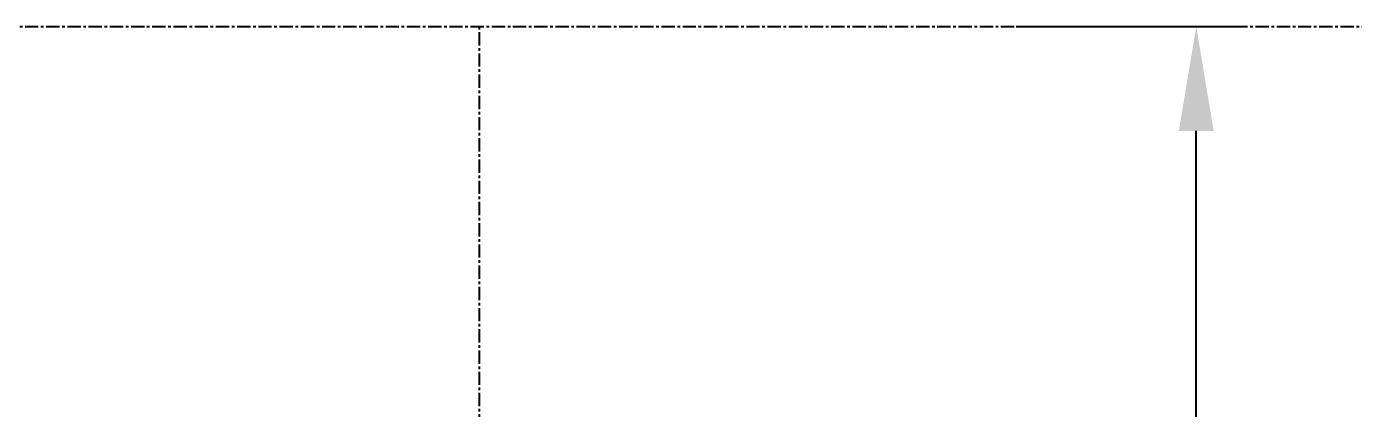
# Model space of a CAD drawing. Header units: inches. Extents: x 52169 to 69006, y 13152 to 42758.
# Drawn here: x 55222 to 56017, y 30833 to 31062 of the extents above; entities that cross this region are included whole.
import ezdxf

# ---------------------------------------------------------------- set-up
doc = ezdxf.new("R2010")
doc.units = ezdxf.units.IN
doc.header["$MEASUREMENT"] = 0
doc.linetypes.add('CENTER', pattern=[50.8, 31.75, -6.35, 6.35, -6.35])
doc.layers.add('IA-EJES', color=4, linetype='CENTER')
doc.styles.add('ING-AMB', font='romans.shx', dxfattribs={"width": 0.75, "oblique": 15})
doc.dimstyles.new('ING-AMB 25', dxfattribs={"dimscale": 25, "dimtxt": 3, "dimasz": 2.5, "dimexe": 1, "dimexo": 1, "dimgap": 1, "dimtad": 1, "dimdec": 0, "dimzin": 0, "dimdsep": 46, "dimtxsty": 'ING-AMB', "dimcen": 0.1, "dimclrd": 7, "dimclre": 7, "dimclrt": 2, "dimadec": 0, "dimazin": 0, "dimtfac": 1, "dimtdec": 0, "dimtmove": 0, "dimatfit": 0, "dimfxl": 1.25, "dimtolj": 1, "dimtzin": 0, "dimarcsym": 1})

# ---------------------------------------------------------------- blocks, each defined once
blk = doc.blocks.new('*D159')
at = {"color": 7, "lineweight": -2, "transparency": 16777216}
for p, q in [((55814.73, 31061.73), (55947.46, 31061.73)), ((55922.46, 29754.03), (55922.46, 30999.23)), ((55678.38, 29691.53), (55947.46, 29691.53))]:
    blk.add_line(p, q, dxfattribs=at)
at = {"color": 7, "transparency": 16777216}
for points in [[(55912.05, 30999.23), (55932.88, 30999.23), (55922.46, 31061.73)], [(55912.05, 29754.03), (55932.88, 29754.03), (55922.46, 29691.53)]]:
    blk.add_solid(points, dxfattribs=at)
at = {"layer": 'Defpoints', "color": 0, "transparency": 16777216}
for p in [(55789.73, 31061.73, 0), (55922.46, 31061.73), (55653.38, 29691.53, 0)]:
    blk.add_point(p, dxfattribs=at)
at = {"color": 2, "transparency": 16777216, "insert": (55859.96, 30376.63), "char_height": 75, "attachment_point": 5, "rotation": 90, "style": 'ING-AMB'}
blk.add_mtext('\\A1;1370', dxfattribs=at)

msp = doc.modelspace()

# ---------------------------------------------------------------- linework, layer by layer
at = {"layer": 'IA-EJES', "ltscale": 0.25}
for p, q in [((53570.38, 31061.73, 0), (57416.38, 31061.73, 0)), ((55493.38, 29691.53, 0), (55493.38, 31061.73, 0))]:
    msp.add_line(p, q, dxfattribs=at)

# ---------------------------------------------------------------- dimensions: what is measured, and where the dimension line sits
dim = msp.add_linear_dim(base=(55922.46, 31061.73), p1=(55653.38, 29691.53, 0), p2=(55789.73, 31061.73, 0), angle=90, dimstyle='ING-AMB 25', override={"dimpost": '\\X'})
dim.commit()
dim.dimension.update_dxf_attribs({"geometry": '*D159', "text_midpoint": (55859.96, 30376.63)})

doc.saveas('drawing.dxf')
